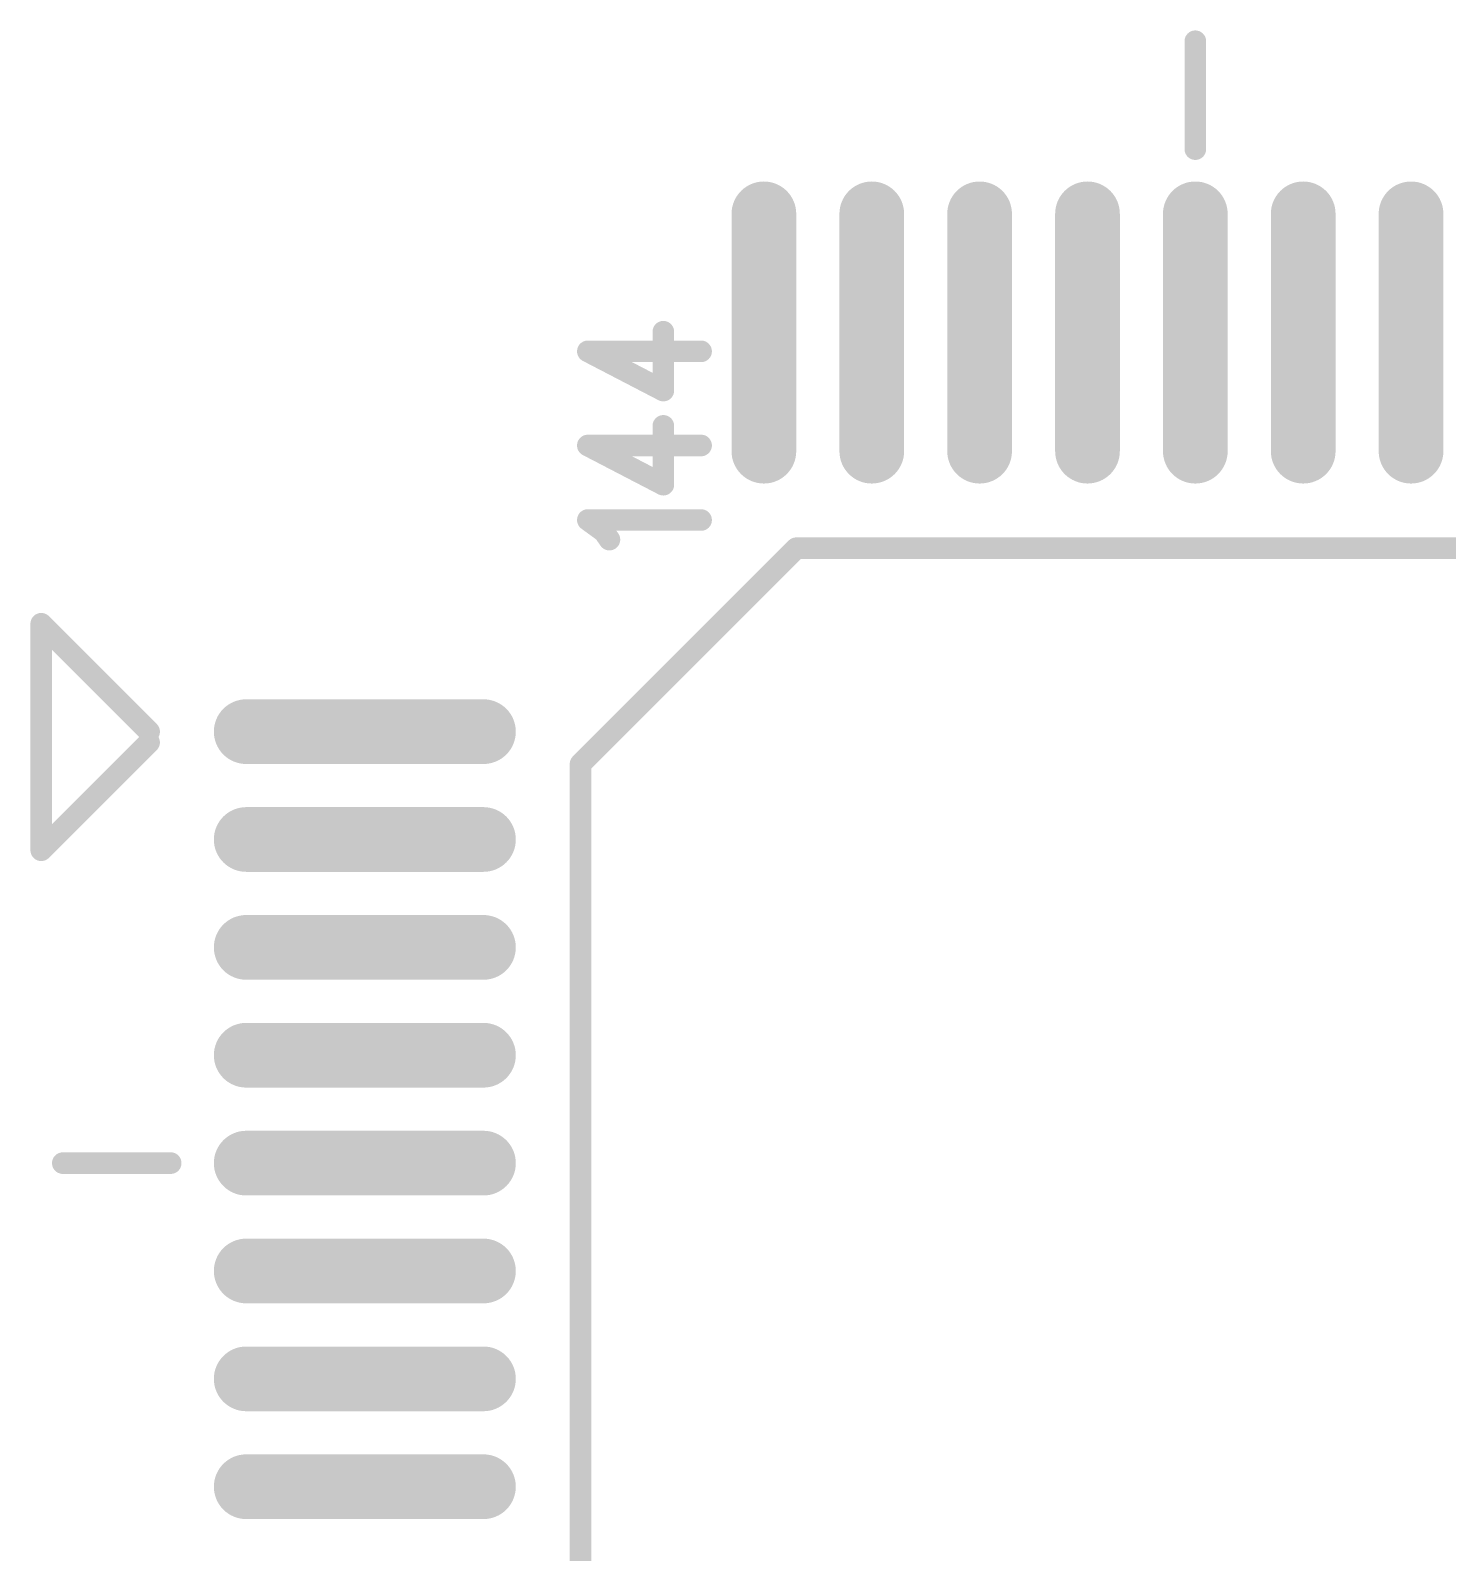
# Model space of a CAD drawing. Extents: x 97 to 206, y 100 to 175.
# Drawn here: x 160.25 to 166.82, y 145.84 to 152.9 of the extents above; entities that cross this region are included whole.
import ezdxf

# ---------------------------------------------------------------- set-up
doc = ezdxf.new("R2010")
doc.units = 0
doc.layers.get('0').update_dxf_attribs({"linetype": 'CONTINUOUS'})
doc.layers.add('MASK-TOP_PHO', color=10, linetype='CONTINUOUS')
doc.layers.add('SILK-TOP_PHO', color=9, linetype='CONTINUOUS')

# ---------------------------------------------------------------- blocks, each defined once
blk = doc.blocks.new('ROUND_1')
at = {"const_width": 0.050038}
blk.add_lwpolyline([(-0.025018, 0, 1), (0.025018, 0, 1)], format="xyb", close=True, dxfattribs=at)
blk = doc.blocks.new('ROUND_187')
at = {"const_width": 0.149986}
blk.add_lwpolyline([(-0.074994, 0, 1), (0.074994, 0, 1)], format="xyb", close=True, dxfattribs=at)

msp = doc.modelspace()

# ---------------------------------------------------------------- linework, layer by layer
at = {"layer": 'MASK-TOP_PHO', "const_width": 0.299974}
for points in [[(163.649914, 152.049988), (163.649914, 150.949914)], [(164.15004, 152.049988), (164.15004, 150.949914)], [(164.649912, 152.049988), (164.649912, 150.949914)], [(165.150038, 152.049988), (165.150038, 150.949914)], [(165.64991, 152.049988), (165.64991, 150.949914)], [(166.150036, 152.049988), (166.150036, 150.949914)], [(166.649908, 152.049988), (166.649908, 150.949914)], [(161.250122, 149.649942), (162.349942, 149.649942)], [(161.250122, 149.15007), (162.349942, 149.15007)], [(161.250122, 148.649944), (162.349942, 148.649944)], [(161.250122, 148.150072), (162.349942, 148.150072)], [(161.250122, 147.649946), (162.349942, 147.649946)], [(161.250122, 147.150074), (162.349942, 147.150074)], [(161.250122, 146.649948), (162.349942, 146.649948)], [(161.250122, 146.150076), (162.349942, 146.150076)]]:
    msp.add_lwpolyline(points, dxfattribs=at)
at = {"layer": 'SILK-TOP_PHO', "const_width": 0.100076}
for points in [[(165.64991, 152.349962), (165.64991, 152.850088)], [(163.183824, 151.230838), (163.183824, 151.503634)], [(162.833812, 151.412702), (163.183824, 151.230838)], [(162.833812, 151.412702), (163.35883, 151.412702)], [(163.183824, 150.794466), (163.183824, 151.067262)], [(162.833812, 150.97633), (163.183824, 150.794466)], [(162.833812, 150.97633), (163.35883, 150.97633)], [(162.908742, 150.57628), (162.833812, 150.63089)], [(162.833812, 150.63089), (163.35883, 150.63089)], [(162.933888, 150.539958), (162.908742, 150.57628)], [(162.80003, 149.500082), (163.800028, 150.50008)], [(163.800028, 150.50008), (181.99989, 150.50008)], [(160.800034, 149.649942), (160.299908, 150.150068)], [(160.299908, 150.150068), (160.299908, 149.100032)], [(160.299908, 149.100032), (160.800034, 149.599904)], [(162.80003, 131.299966), (162.80003, 149.500082)], [(160.399984, 147.649946), (160.90011, 147.649946)]]:
    msp.add_lwpolyline(points, dxfattribs=at)

# ---------------------------------------------------------------- block references
at = {"layer": 'MASK-TOP_PHO'}
for p in [(163.649914, 152.049988), (164.15004, 152.049988), (164.649912, 152.049988), (165.150038, 152.049988), (165.64991, 152.049988), (166.150036, 152.049988), (166.649908, 152.049988), (163.649914, 150.949914), (164.15004, 150.949914), (164.649912, 150.949914), (165.150038, 150.949914), (165.64991, 150.949914), (166.150036, 150.949914), (166.649908, 150.949914), (161.250122, 149.649942), (162.349942, 149.649942), (161.250122, 149.15007), (162.349942, 149.15007), (161.250122, 148.649944), (162.349942, 148.649944), (161.250122, 148.150072), (162.349942, 148.150072), (161.250122, 147.649946), (162.349942, 147.649946), (161.250122, 147.150074), (162.349942, 147.150074), (161.250122, 146.649948), (162.349942, 146.649948), (161.250122, 146.150076), (162.349942, 146.150076)]:
    msp.add_blockref('ROUND_187', p, dxfattribs=at)
at = {"layer": 'SILK-TOP_PHO'}
for p in [(165.64991, 152.850088), (165.64991, 152.349962), (163.183824, 151.503634), (162.833812, 151.412702), (162.833812, 151.412702), (163.35883, 151.412702), (163.183824, 151.230838), (163.183824, 151.067262), (162.833812, 150.97633), (162.833812, 150.97633), (163.35883, 150.97633), (163.183824, 150.794466), (162.833812, 150.63089), (163.35883, 150.63089), (162.908742, 150.57628), (162.933888, 150.539958), (163.800028, 150.50008), (160.299908, 150.150068), (160.800034, 149.649942), (160.800034, 149.599904), (162.80003, 149.500082), (160.299908, 149.100032), (160.399984, 147.649946), (160.90011, 147.649946)]:
    msp.add_blockref('ROUND_1', p, dxfattribs=at)

doc.saveas('drawing.dxf')
